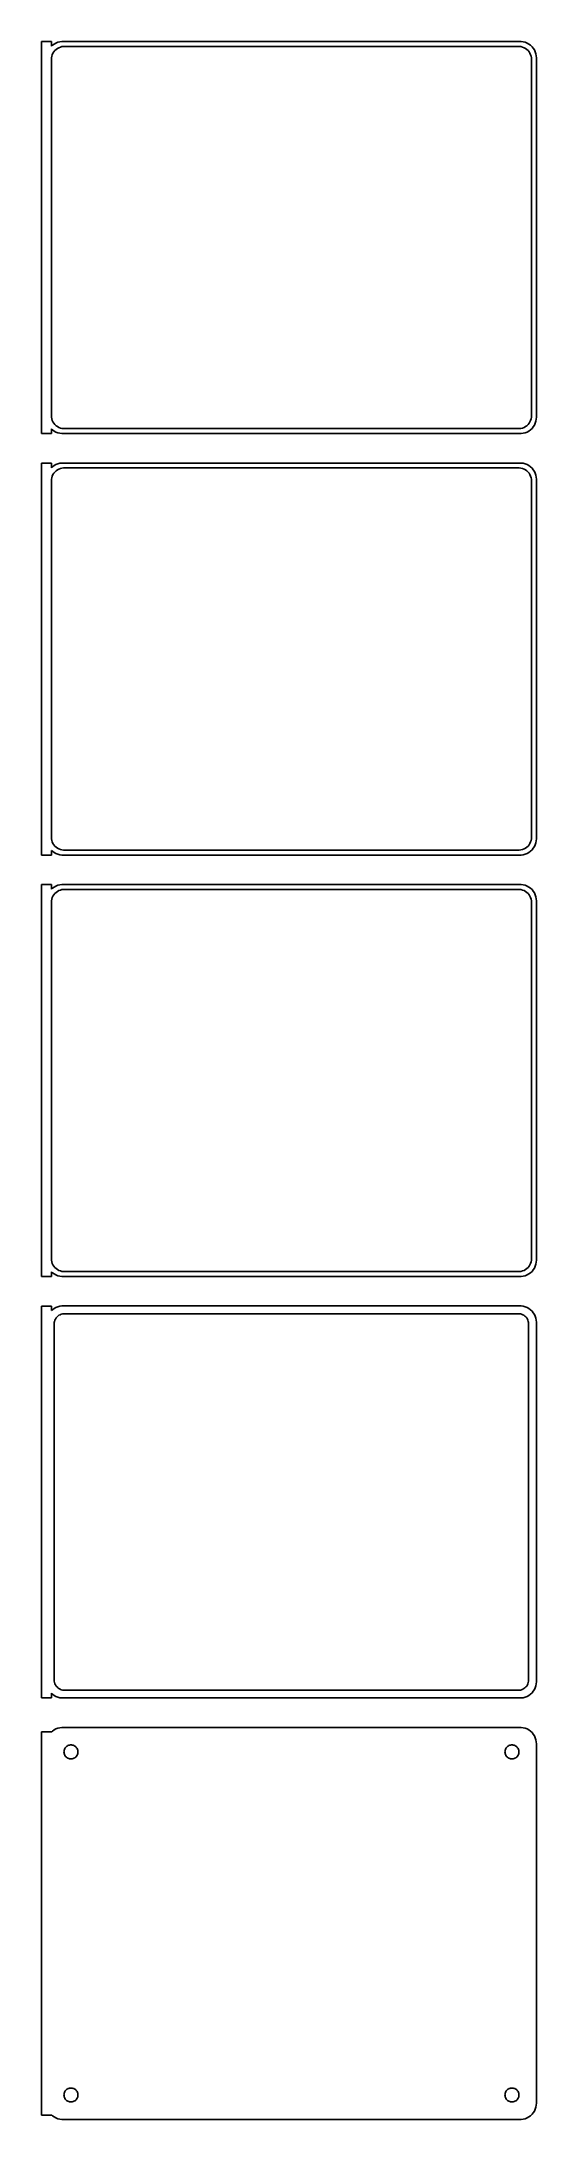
# Model space of a CAD drawing. Header units: metres. Extents: x -76 to 75, y 585 to 1221.
import ezdxf

# ---------------------------------------------------------------- set-up
doc = ezdxf.new("R2010")
doc.units = ezdxf.units.M

msp = doc.modelspace()

# ---------------------------------------------------------------- linework, layer by layer
for p, q in [((-73.5, 1220.99), (-76.5, 1220.99)), ((-76.5, 1220.99), (-76.5, 1101.01)), ((-73.5, 1219.56), (-73.5, 1220.99)), ((-73.1871, 1219.85), (-73.5, 1219.56)), ((-73.5, 1215.5), (-73.4685, 1216)), ((-73.5, 1106.5), (-73.5, 1215.5)), ((-73.4685, 1216), (-73.3743, 1216.49)), ((-73.3743, 1216.49), (-73.2191, 1216.97)), ((-73.2191, 1216.97), (-73.0052, 1217.43)), ((-72.6791, 1220.22), (-73.1871, 1219.85)), ((-73.0052, 1217.43), (-72.7361, 1217.85)), ((-72.7361, 1217.85), (-72.4159, 1218.24)), ((-72.1289, 1220.52), (-72.6791, 1220.22)), ((-72.4159, 1218.24), (-72.0497, 1218.58)), ((-71.5451, 1220.76), (-72.1289, 1220.52)), ((-72.0497, 1218.58), (-71.6433, 1218.88)), ((-71.6433, 1218.88), (-71.2031, 1219.12)), ((-70.9369, 1220.91), (-71.5451, 1220.76)), ((-71.2031, 1219.12), (-70.7361, 1219.3)), ((-70.3139, 1220.99), (-70.9369, 1220.91)), ((-70.7361, 1219.3), (-70.2495, 1219.43)), ((70.3139, 1220.99), (-70.3139, 1220.99)), ((-70.2495, 1219.43), (-69.7512, 1219.49)), ((-69.7512, 1219.49), (69.7512, 1219.49)), ((69.7512, 1219.49), (70.2495, 1219.43)), ((70.2495, 1219.43), (70.7361, 1219.3)), ((70.9369, 1220.91), (70.3139, 1220.99)), ((70.7361, 1219.3), (71.2031, 1219.12)), ((71.5451, 1220.76), (70.9369, 1220.91)), ((71.2031, 1219.12), (71.6433, 1218.88)), ((72.1289, 1220.52), (71.5451, 1220.76)), ((71.6433, 1218.88), (72.0497, 1218.58)), ((72.0497, 1218.58), (72.4159, 1218.24)), ((72.6791, 1220.22), (72.1289, 1220.52)), ((72.4159, 1218.24), (72.7361, 1217.85)), ((73.1871, 1219.85), (72.6791, 1220.22)), ((72.7361, 1217.85), (73.0052, 1217.43)), ((73.0052, 1217.43), (73.2191, 1216.97)), ((73.6448, 1219.42), (73.1871, 1219.85)), ((73.2191, 1216.97), (73.3743, 1216.49)), ((73.3743, 1216.49), (73.4685, 1216)), ((73.4685, 1216), (73.5, 1215.5)), ((73.5, 1215.5), (73.5, 1106.5)), ((74.0451, 1218.94), (73.6448, 1219.42)), ((74.3815, 1218.41), (74.0451, 1218.94)), ((74.6489, 1217.84), (74.3815, 1218.41)), ((74.8429, 1217.24), (74.6489, 1217.84)), ((74.9606, 1216.63), (74.8429, 1217.24)), ((75, 1216), (74.9606, 1216.63)), ((75, 1106), (75, 1216)), ((-76.5, 1101.01), (-73.5, 1101.01)), ((-73.4685, 1106), (-73.5, 1106.5)), ((-73.5, 1102.44), (-73.1871, 1102.15)), ((-73.5, 1101.01), (-73.5, 1102.44)), ((-73.3743, 1105.51), (-73.4685, 1106)), ((-73.2191, 1105.03), (-73.3743, 1105.51)), ((-73.0052, 1104.57), (-73.2191, 1105.03)), ((-73.1871, 1102.15), (-72.6791, 1101.78)), ((-72.7361, 1104.15), (-73.0052, 1104.57)), ((-72.4159, 1103.76), (-72.7361, 1104.15)), ((-72.6791, 1101.78), (-72.1289, 1101.48)), ((-72.0497, 1103.42), (-72.4159, 1103.76)), ((-72.1289, 1101.48), (-71.5451, 1101.24)), ((-71.6433, 1103.12), (-72.0497, 1103.42)), ((-71.2031, 1102.88), (-71.6433, 1103.12)), ((-71.5451, 1101.24), (-70.9369, 1101.09)), ((-70.7361, 1102.7), (-71.2031, 1102.88)), ((-70.9369, 1101.09), (-70.3139, 1101.01)), ((-70.2495, 1102.57), (-70.7361, 1102.7)), ((-70.3139, 1101.01), (70.3139, 1101.01)), ((-69.7512, 1102.51), (-70.2495, 1102.57)), ((69.7512, 1102.51), (-69.7512, 1102.51)), ((70.2495, 1102.57), (69.7512, 1102.51)), ((70.7361, 1102.7), (70.2495, 1102.57)), ((70.3139, 1101.01), (70.9369, 1101.09)), ((71.2031, 1102.88), (70.7361, 1102.7)), ((70.9369, 1101.09), (71.5451, 1101.24)), ((71.6433, 1103.12), (71.2031, 1102.88)), ((71.5451, 1101.24), (72.1289, 1101.48)), ((72.0497, 1103.42), (71.6433, 1103.12)), ((72.4159, 1103.76), (72.0497, 1103.42)), ((72.1289, 1101.48), (72.6791, 1101.78)), ((72.7361, 1104.15), (72.4159, 1103.76)), ((72.6791, 1101.78), (73.1871, 1102.15)), ((73.0052, 1104.57), (72.7361, 1104.15)), ((73.2191, 1105.03), (73.0052, 1104.57)), ((73.1871, 1102.15), (73.6448, 1102.58)), ((73.3743, 1105.51), (73.2191, 1105.03)), ((73.4685, 1106), (73.3743, 1105.51)), ((73.5, 1106.5), (73.4685, 1106)), ((73.6448, 1102.58), (74.0451, 1103.06)), ((74.0451, 1103.06), (74.3815, 1103.59)), ((74.3815, 1103.59), (74.6489, 1104.16)), ((74.6489, 1104.16), (74.8429, 1104.76)), ((74.8429, 1104.76), (74.9606, 1105.37)), ((74.9606, 1105.37), (75, 1106)), ((-73.5, 1091.99), (-76.5, 1091.99)), ((-76.5, 1091.99), (-76.5, 972.01)), ((-73.5, 1090.56), (-73.5, 1091.99)), ((-73.1871, 1090.85), (-73.5, 1090.56)), ((-73.3743, 1087.49), (-73.2191, 1087.97)), ((-73.2191, 1087.97), (-73.0052, 1088.43)), ((-72.6791, 1091.22), (-73.1871, 1090.85)), ((-73.0052, 1088.43), (-72.7361, 1088.85)), ((-72.7361, 1088.85), (-72.4159, 1089.24)), ((-72.1289, 1091.52), (-72.6791, 1091.22)), ((-72.4159, 1089.24), (-72.0497, 1089.58)), ((-71.5451, 1091.76), (-72.1289, 1091.52)), ((-72.0497, 1089.58), (-71.6433, 1089.88)), ((-71.6433, 1089.88), (-71.2031, 1090.12)), ((-70.9369, 1091.91), (-71.5451, 1091.76)), ((-71.2031, 1090.12), (-70.7361, 1090.3)), ((-70.3139, 1091.99), (-70.9369, 1091.91)), ((-70.7361, 1090.3), (-70.2495, 1090.43)), ((70.3139, 1091.99), (-70.3139, 1091.99)), ((-70.2495, 1090.43), (-69.7512, 1090.49)), ((-69.7512, 1090.49), (69.7512, 1090.49)), ((69.7512, 1090.49), (70.2495, 1090.43)), ((70.2495, 1090.43), (70.7361, 1090.3)), ((70.9369, 1091.91), (70.3139, 1091.99)), ((70.7361, 1090.3), (71.2031, 1090.12)), ((71.5451, 1091.76), (70.9369, 1091.91)), ((71.2031, 1090.12), (71.6433, 1089.88)), ((72.1289, 1091.52), (71.5451, 1091.76)), ((71.6433, 1089.88), (72.0497, 1089.58)), ((72.0497, 1089.58), (72.4159, 1089.24)), ((72.6791, 1091.22), (72.1289, 1091.52)), ((72.4159, 1089.24), (72.7361, 1088.85)), ((73.1871, 1090.85), (72.6791, 1091.22)), ((72.7361, 1088.85), (73.0052, 1088.43)), ((73.0052, 1088.43), (73.2191, 1087.97)), ((73.6448, 1090.42), (73.1871, 1090.85)), ((73.2191, 1087.97), (73.3743, 1087.49)), ((74.0451, 1089.94), (73.6448, 1090.42)), ((74.3815, 1089.41), (74.0451, 1089.94)), ((74.6489, 1088.84), (74.3815, 1089.41)), ((74.8429, 1088.24), (74.6489, 1088.84)), ((74.9606, 1087.63), (74.8429, 1088.24)), ((75, 1087), (74.9606, 1087.63)), ((-73.5, 1086.5), (-73.4685, 1087)), ((-73.5, 977.5), (-73.5, 1086.5)), ((-73.4685, 1087), (-73.3743, 1087.49)), ((73.3743, 1087.49), (73.4685, 1087)), ((73.4685, 1087), (73.5, 1086.5)), ((73.5, 1086.5), (73.5, 977.5)), ((75, 977), (75, 1087)), ((-73.4685, 976.999), (-73.5, 977.5)), ((-73.5, 973.441), (-73.1871, 973.147)), ((-73.5, 972.01), (-73.5, 973.441)), ((-73.3743, 976.505), (-73.4685, 976.999)), ((-73.2191, 976.028), (-73.3743, 976.505)), ((-73.0052, 975.573), (-73.2191, 976.028)), ((-73.1871, 973.147), (-72.6791, 972.778)), ((-72.7361, 975.149), (-73.0052, 975.573)), ((-72.4159, 974.762), (-72.7361, 975.149)), ((-72.0497, 974.418), (-72.4159, 974.762)), ((-71.6433, 974.123), (-72.0497, 974.418)), ((-71.2031, 973.881), (-71.6433, 974.123)), ((-70.7361, 973.696), (-71.2031, 973.881)), ((-70.2495, 973.571), (-70.7361, 973.696)), ((-69.7512, 973.508), (-70.2495, 973.571)), ((69.7512, 973.508), (-69.7512, 973.508)), ((70.2495, 973.571), (69.7512, 973.508)), ((70.7361, 973.696), (70.2495, 973.571)), ((71.2031, 973.881), (70.7361, 973.696)), ((71.6433, 974.123), (71.2031, 973.881)), ((72.0497, 974.418), (71.6433, 974.123)), ((72.4159, 974.762), (72.0497, 974.418)), ((72.7361, 975.149), (72.4159, 974.762)), ((72.6791, 972.778), (73.1871, 973.147)), ((73.0052, 975.573), (72.7361, 975.149)), ((73.2191, 976.028), (73.0052, 975.573)), ((73.1871, 973.147), (73.6448, 973.577)), ((73.3743, 976.505), (73.2191, 976.028)), ((73.4685, 976.999), (73.3743, 976.505)), ((73.5, 977.5), (73.4685, 976.999)), ((73.6448, 973.577), (74.0451, 974.061)), ((74.0451, 974.061), (74.3815, 974.591)), ((74.3815, 974.591), (74.6489, 975.159)), ((74.6489, 975.159), (74.8429, 975.757)), ((74.8429, 975.757), (74.9606, 976.373)), ((74.9606, 976.373), (75, 977)), ((-76.5, 972.01), (-73.5, 972.01)), ((-72.6791, 972.778), (-72.1289, 972.476)), ((-72.1289, 972.476), (-71.5451, 972.245)), ((-71.5451, 972.245), (-70.9369, 972.089)), ((-70.9369, 972.089), (-70.3139, 972.01)), ((-70.3139, 972.01), (70.3139, 972.01)), ((70.3139, 972.01), (70.9369, 972.089)), ((70.9369, 972.089), (71.5451, 972.245)), ((71.5451, 972.245), (72.1289, 972.476)), ((72.1289, 972.476), (72.6791, 972.778)), ((-73.5, 962.99), (-76.5, 962.99)), ((-76.5, 962.99), (-76.5, 843.01)), ((-73.5, 961.559), (-73.5, 962.99)), ((-73.1871, 961.853), (-73.5, 961.559)), ((-72.6791, 962.222), (-73.1871, 961.853)), ((-72.1289, 962.524), (-72.6791, 962.222)), ((-72.4159, 960.238), (-72.0497, 960.582)), ((-71.5451, 962.755), (-72.1289, 962.524)), ((-72.0497, 960.582), (-71.6433, 960.877)), ((-71.6433, 960.877), (-71.2031, 961.119)), ((-70.9369, 962.911), (-71.5451, 962.755)), ((-71.2031, 961.119), (-70.7361, 961.304)), ((-70.3139, 962.99), (-70.9369, 962.911)), ((-70.7361, 961.304), (-70.2495, 961.429)), ((70.3139, 962.99), (-70.3139, 962.99)), ((-70.2495, 961.429), (-69.7512, 961.492)), ((-69.7512, 961.492), (69.7512, 961.492)), ((69.7512, 961.492), (70.2495, 961.429)), ((70.2495, 961.429), (70.7361, 961.304)), ((70.9369, 962.911), (70.3139, 962.99)), ((70.7361, 961.304), (71.2031, 961.119)), ((71.5451, 962.755), (70.9369, 962.911)), ((71.2031, 961.119), (71.6433, 960.877)), ((72.1289, 962.524), (71.5451, 962.755)), ((71.6433, 960.877), (72.0497, 960.582)), ((72.0497, 960.582), (72.4159, 960.238)), ((72.6791, 962.222), (72.1289, 962.524)), ((73.1871, 961.853), (72.6791, 962.222)), ((73.6448, 961.423), (73.1871, 961.853)), ((74.0451, 960.939), (73.6448, 961.423)), ((74.3815, 960.409), (74.0451, 960.939)), ((74.6489, 959.841), (74.3815, 960.409)), ((-73.5, 957.5), (-73.4685, 958.001)), ((-73.5, 848.5), (-73.5, 957.5)), ((-73.4685, 958.001), (-73.3743, 958.495)), ((-73.3743, 958.495), (-73.2191, 958.972)), ((-73.2191, 958.972), (-73.0052, 959.427)), ((-73.0052, 959.427), (-72.7361, 959.851)), ((-72.7361, 959.851), (-72.4159, 960.238)), ((72.4159, 960.238), (72.7361, 959.851)), ((72.7361, 959.851), (73.0052, 959.427)), ((73.0052, 959.427), (73.2191, 958.972)), ((73.2191, 958.972), (73.3743, 958.495)), ((73.3743, 958.495), (73.4685, 958.001)), ((73.4685, 958.001), (73.5, 957.5)), ((73.5, 957.5), (73.5, 848.5)), ((74.8429, 959.243), (74.6489, 959.841)), ((74.9606, 958.627), (74.8429, 959.243)), ((75, 958), (74.9606, 958.627)), ((75, 848), (75, 958)), ((-73.4685, 847.999), (-73.5, 848.5)), ((-73.3743, 847.505), (-73.4685, 847.999)), ((-73.2191, 847.028), (-73.3743, 847.505)), ((-73.0052, 846.573), (-73.2191, 847.028)), ((-72.7361, 846.149), (-73.0052, 846.573)), ((-72.4159, 845.762), (-72.7361, 846.149)), ((72.7361, 846.149), (72.4159, 845.762)), ((73.0052, 846.573), (72.7361, 846.149)), ((73.2191, 847.028), (73.0052, 846.573)), ((73.3743, 847.505), (73.2191, 847.028)), ((73.4685, 847.999), (73.3743, 847.505)), ((73.5, 848.5), (73.4685, 847.999)), ((74.3815, 845.591), (74.6489, 846.159)), ((74.6489, 846.159), (74.8429, 846.757)), ((74.8429, 846.757), (74.9606, 847.373)), ((74.9606, 847.373), (75, 848)), ((-76.5, 843.01), (-73.5, 843.01)), ((-73.5, 844.441), (-73.1871, 844.147)), ((-73.5, 843.01), (-73.5, 844.441)), ((-73.1871, 844.147), (-72.6791, 843.778)), ((-72.6791, 843.778), (-72.1289, 843.476)), ((-72.0497, 845.418), (-72.4159, 845.762)), ((-72.1289, 843.476), (-71.5451, 843.245)), ((-71.6433, 845.123), (-72.0497, 845.418)), ((-71.2031, 844.881), (-71.6433, 845.123)), ((-71.5451, 843.245), (-70.9369, 843.089)), ((-70.7361, 844.696), (-71.2031, 844.881)), ((-70.9369, 843.089), (-70.3139, 843.01)), ((-70.2495, 844.571), (-70.7361, 844.696)), ((-70.3139, 843.01), (70.3139, 843.01)), ((-69.7512, 844.508), (-70.2495, 844.571)), ((69.7512, 844.508), (-69.7512, 844.508)), ((70.2495, 844.571), (69.7512, 844.508)), ((70.7361, 844.696), (70.2495, 844.571)), ((70.3139, 843.01), (70.9369, 843.089)), ((71.2031, 844.881), (70.7361, 844.696)), ((70.9369, 843.089), (71.5451, 843.245)), ((71.6433, 845.123), (71.2031, 844.881)), ((71.5451, 843.245), (72.1289, 843.476)), ((72.0497, 845.418), (71.6433, 845.123)), ((72.4159, 845.762), (72.0497, 845.418)), ((72.1289, 843.476), (72.6791, 843.778)), ((72.6791, 843.778), (73.1871, 844.147)), ((73.1871, 844.147), (73.6448, 844.577)), ((73.6448, 844.577), (74.0451, 845.061)), ((74.0451, 845.061), (74.3815, 845.591)), ((-73.5, 833.979), (-76.5, 833.979)), ((-76.5, 833.979), (-76.5, 714.021)), ((-73.5, 832.559), (-73.5, 833.979)), ((-72.6791, 833.222), (-73.1871, 832.853)), ((-72.1289, 833.524), (-72.6791, 833.222)), ((-71.5451, 833.755), (-72.1289, 833.524)), ((-70.9369, 833.911), (-71.5451, 833.755)), ((-70.3139, 833.99), (-70.9369, 833.911)), ((70.3139, 833.99), (-70.3139, 833.99)), ((70.9369, 833.911), (70.3139, 833.99)), ((71.5451, 833.755), (70.9369, 833.911)), ((72.1289, 833.524), (71.5451, 833.755)), ((72.6791, 833.222), (72.1289, 833.524)), ((73.1871, 832.853), (72.6791, 833.222)), ((-73.1871, 832.853), (-73.5, 832.559)), ((-72.6129, 828.5), (-72.5884, 828.89)), ((-72.6129, 719.5), (-72.6129, 828.5)), ((-72.5884, 828.89), (-72.5151, 829.274)), ((-72.5151, 829.274), (-72.3943, 829.646)), ((-72.3943, 829.646), (-72.2279, 830)), ((-72.2279, 830), (-72.0184, 830.33)), ((-72.0184, 830.33), (-71.7692, 830.631)), ((-71.7692, 830.631), (-71.4843, 830.899)), ((-71.4843, 830.899), (-71.168, 831.128)), ((-71.168, 831.128), (-70.8254, 831.317)), ((-70.8254, 831.317), (-70.4619, 831.461)), ((-70.4619, 831.461), (-70.0833, 831.558)), ((-70.0833, 831.558), (-69.6955, 831.607)), ((-69.6955, 831.607), (69.6955, 831.607)), ((69.6955, 831.607), (70.0833, 831.558)), ((70.0833, 831.558), (70.4619, 831.461)), ((70.4619, 831.461), (70.8254, 831.317)), ((70.8254, 831.317), (71.168, 831.128)), ((71.168, 831.128), (71.4843, 830.899)), ((71.4843, 830.899), (71.7692, 830.631)), ((71.7692, 830.631), (72.0184, 830.33)), ((72.0184, 830.33), (72.2279, 830)), ((72.2279, 830), (72.3943, 829.646)), ((72.3943, 829.646), (72.5151, 829.274)), ((72.5151, 829.274), (72.5884, 828.89)), ((72.5884, 828.89), (72.6129, 828.5)), ((72.6129, 828.5), (72.6129, 719.5)), ((73.6448, 832.423), (73.1871, 832.853)), ((74.0451, 831.939), (73.6448, 832.423)), ((74.3815, 831.409), (74.0451, 831.939)), ((74.6489, 830.841), (74.3815, 831.409)), ((74.8429, 830.243), (74.6489, 830.841)), ((74.9606, 829.627), (74.8429, 830.243)), ((75, 829), (74.9606, 829.627)), ((75, 719), (75, 829)), ((-72.5884, 719.11), (-72.6129, 719.5)), ((-72.5151, 718.726), (-72.5884, 719.11)), ((-72.3943, 718.354), (-72.5151, 718.726)), ((72.5151, 718.726), (72.3943, 718.354)), ((72.5884, 719.11), (72.5151, 718.726)), ((72.6129, 719.5), (72.5884, 719.11)), ((74.9606, 718.373), (75, 719)), ((-76.5, 714.021), (-73.5, 714.021)), ((-73.5, 714.021), (-73.5, 715.441)), ((-73.5, 715.441), (-73.1871, 715.147)), ((-73.1871, 715.147), (-72.6791, 714.778)), ((-72.6791, 714.778), (-72.1289, 714.476)), ((-72.2279, 718), (-72.3943, 718.354)), ((-72.0184, 717.67), (-72.2279, 718)), ((-72.1289, 714.476), (-71.5451, 714.245)), ((-71.7692, 717.369), (-72.0184, 717.67)), ((-71.4843, 717.101), (-71.7692, 717.369)), ((-71.5451, 714.245), (-70.9369, 714.089)), ((-71.168, 716.872), (-71.4843, 717.101)), ((-70.8254, 716.683), (-71.168, 716.872)), ((-70.9369, 714.089), (-70.3139, 714.01)), ((-70.4619, 716.539), (-70.8254, 716.683)), ((-70.0833, 716.442), (-70.4619, 716.539)), ((-70.3139, 714.01), (70.3139, 714.01)), ((-69.6955, 716.393), (-70.0833, 716.442)), ((69.6955, 716.393), (-69.6955, 716.393)), ((70.0833, 716.442), (69.6955, 716.393)), ((70.4619, 716.539), (70.0833, 716.442)), ((70.3139, 714.01), (70.9369, 714.089)), ((70.8254, 716.683), (70.4619, 716.539)), ((71.168, 716.872), (70.8254, 716.683)), ((70.9369, 714.089), (71.5451, 714.245)), ((71.4843, 717.101), (71.168, 716.872)), ((71.7692, 717.369), (71.4843, 717.101)), ((71.5451, 714.245), (72.1289, 714.476)), ((72.0184, 717.67), (71.7692, 717.369)), ((72.2279, 718), (72.0184, 717.67)), ((72.1289, 714.476), (72.6791, 714.778)), ((72.3943, 718.354), (72.2279, 718)), ((72.6791, 714.778), (73.1871, 715.147)), ((73.1871, 715.147), (73.6448, 715.577)), ((73.6448, 715.577), (74.0451, 716.061)), ((74.0451, 716.061), (74.3815, 716.591)), ((74.3815, 716.591), (74.6489, 717.159)), ((74.6489, 717.159), (74.8429, 717.757)), ((74.8429, 717.757), (74.9606, 718.373)), ((-73.5, 703.653), (-76.5, 703.653)), ((-76.5, 703.653), (-76.5, 586.347)), ((-73.1871, 703.853), (-73.5, 703.559)), ((-73.5, 703.559), (-73.5, 703.653)), ((-72.6791, 704.222), (-73.1871, 703.853)), ((-72.1289, 704.524), (-72.6791, 704.222)), ((-71.5451, 704.755), (-72.1289, 704.524)), ((-70.9369, 704.911), (-71.5451, 704.755)), ((-70.3139, 704.99), (-70.9369, 704.911)), ((70.3139, 704.99), (-70.3139, 704.99)), ((-68.1598, 699.531), (-67.9001, 699.597)), ((-67.9001, 699.597), (-67.6341, 699.631)), ((-67.6341, 699.631), (-67.3659, 699.631)), ((-67.3659, 699.631), (-67.0999, 699.597)), ((-67.0999, 699.597), (-66.8401, 699.531)), ((66.8401, 699.531), (67.0999, 699.597)), ((67.0999, 699.597), (67.3659, 699.631)), ((67.3659, 699.631), (67.6341, 699.631)), ((67.6341, 699.631), (67.9001, 699.597)), ((67.9001, 699.597), (68.1598, 699.531)), ((70.9369, 704.911), (70.3139, 704.99)), ((71.5451, 704.755), (70.9369, 704.911)), ((72.1289, 704.524), (71.5451, 704.755)), ((72.6791, 704.222), (72.1289, 704.524)), ((73.1871, 703.853), (72.6791, 704.222)), ((73.6448, 703.423), (73.1871, 703.853)), ((74.0451, 702.939), (73.6448, 703.423)), ((74.3815, 702.409), (74.0451, 702.939)), ((74.6489, 701.841), (74.3815, 702.409)), ((74.8429, 701.243), (74.6489, 701.841)), ((74.9606, 700.627), (74.8429, 701.243)), ((75, 700), (74.9606, 700.627)), ((75, 590), (75, 700)), ((-69.6353, 697.5), (-69.6185, 697.768)), ((-69.6185, 697.232), (-69.6353, 697.5)), ((-69.6185, 697.768), (-69.5682, 698.031)), ((-69.5682, 696.969), (-69.6185, 697.232)), ((-69.5682, 698.031), (-69.4853, 698.286)), ((-69.4853, 696.714), (-69.5682, 696.969)), ((-69.4853, 698.286), (-69.3712, 698.529)), ((-69.3712, 696.471), (-69.4853, 696.714)), ((-69.3712, 698.529), (-69.2275, 698.755)), ((-69.2275, 696.245), (-69.3712, 696.471)), ((-69.2275, 698.755), (-69.0566, 698.962)), ((-69.0566, 696.038), (-69.2275, 696.245)), ((-69.0566, 698.962), (-68.8611, 699.145)), ((-68.8611, 695.855), (-69.0566, 696.038)), ((-68.8611, 699.145), (-68.6441, 699.303)), ((-68.6441, 695.697), (-68.8611, 695.855)), ((-68.6441, 699.303), (-68.4092, 699.432)), ((-68.4092, 695.568), (-68.6441, 695.697)), ((-68.4092, 699.432), (-68.1598, 699.531)), ((-68.1598, 695.469), (-68.4092, 695.568)), ((-67.9001, 695.403), (-68.1598, 695.469)), ((-67.6341, 695.369), (-67.9001, 695.403)), ((-67.3659, 695.369), (-67.6341, 695.369)), ((-67.0999, 695.403), (-67.3659, 695.369)), ((-66.8401, 695.469), (-67.0999, 695.403)), ((-66.8401, 699.531), (-66.5908, 699.432)), ((-66.5908, 695.568), (-66.8401, 695.469)), ((-66.5908, 699.432), (-66.3559, 699.303)), ((-66.3559, 695.697), (-66.5908, 695.568)), ((-66.3559, 699.303), (-66.1389, 699.145)), ((-66.1389, 695.855), (-66.3559, 695.697)), ((-66.1389, 699.145), (-65.9434, 698.962)), ((-65.9434, 696.038), (-66.1389, 695.855)), ((-65.9434, 698.962), (-65.7725, 698.755)), ((-65.7725, 696.245), (-65.9434, 696.038)), ((-65.7725, 698.755), (-65.6288, 698.529)), ((-65.6288, 696.471), (-65.7725, 696.245)), ((-65.6288, 698.529), (-65.5146, 698.286)), ((-65.5146, 696.714), (-65.6288, 696.471)), ((-65.5146, 698.286), (-65.4318, 698.031)), ((-65.4318, 696.969), (-65.5146, 696.714)), ((-65.4318, 698.031), (-65.3815, 697.768)), ((-65.3815, 697.232), (-65.4318, 696.969)), ((-65.3815, 697.768), (-65.3647, 697.5)), ((-65.3647, 697.5), (-65.3815, 697.232)), ((65.3647, 697.5), (65.3815, 697.768)), ((65.3815, 697.232), (65.3647, 697.5)), ((65.3815, 697.768), (65.4318, 698.031)), ((65.4318, 696.969), (65.3815, 697.232)), ((65.4318, 698.031), (65.5146, 698.286)), ((65.5146, 696.714), (65.4318, 696.969)), ((65.5146, 698.286), (65.6288, 698.529)), ((65.6288, 696.471), (65.5146, 696.714)), ((65.6288, 698.529), (65.7725, 698.755)), ((65.7725, 696.245), (65.6288, 696.471)), ((65.7725, 698.755), (65.9434, 698.962)), ((65.9434, 696.038), (65.7725, 696.245)), ((65.9434, 698.962), (66.1389, 699.145)), ((66.1389, 695.855), (65.9434, 696.038)), ((66.1389, 699.145), (66.3559, 699.303)), ((66.3559, 695.697), (66.1389, 695.855)), ((66.3559, 699.303), (66.5908, 699.432)), ((66.5908, 695.568), (66.3559, 695.697)), ((66.5908, 699.432), (66.8401, 699.531)), ((66.8401, 695.469), (66.5908, 695.568)), ((67.0999, 695.403), (66.8401, 695.469)), ((67.3659, 695.369), (67.0999, 695.403)), ((67.6341, 695.369), (67.3659, 695.369)), ((67.9001, 695.403), (67.6341, 695.369)), ((68.1598, 695.469), (67.9001, 695.403)), ((68.1598, 699.531), (68.4092, 699.432)), ((68.4092, 695.568), (68.1598, 695.469)), ((68.4092, 699.432), (68.6441, 699.303)), ((68.6441, 695.697), (68.4092, 695.568)), ((68.6441, 699.303), (68.8611, 699.145)), ((68.8611, 695.855), (68.6441, 695.697)), ((68.8611, 699.145), (69.0566, 698.962)), ((69.0566, 696.038), (68.8611, 695.855)), ((69.0566, 698.962), (69.2275, 698.755)), ((69.2275, 696.245), (69.0566, 696.038)), ((69.2275, 698.755), (69.3712, 698.529)), ((69.3712, 696.471), (69.2275, 696.245)), ((69.3712, 698.529), (69.4853, 698.286)), ((69.4853, 696.714), (69.3712, 696.471)), ((69.4853, 698.286), (69.5682, 698.031)), ((69.5682, 696.969), (69.4853, 696.714)), ((69.5682, 698.031), (69.6185, 697.768)), ((69.6185, 697.232), (69.5682, 696.969)), ((69.6185, 697.768), (69.6353, 697.5)), ((69.6353, 697.5), (69.6185, 697.232)), ((-69.6353, 592.5), (-69.6185, 592.768)), ((-69.6185, 592.232), (-69.6353, 592.5)), ((-69.6185, 592.768), (-69.5682, 593.031)), ((-69.5682, 591.969), (-69.6185, 592.232)), ((-69.5682, 593.031), (-69.4853, 593.286)), ((-69.4853, 591.714), (-69.5682, 591.969)), ((-69.4853, 593.286), (-69.3712, 593.529)), ((-69.3712, 591.471), (-69.4853, 591.714)), ((-69.3712, 593.529), (-69.2275, 593.755)), ((-69.2275, 591.245), (-69.3712, 591.471)), ((-69.2275, 593.755), (-69.0566, 593.962)), ((-69.0566, 593.962), (-68.8611, 594.145)), ((-68.8611, 594.145), (-68.6441, 594.303)), ((-68.6441, 594.303), (-68.4092, 594.432)), ((-68.4092, 594.432), (-68.1598, 594.531)), ((-68.1598, 594.531), (-67.9001, 594.597)), ((-67.9001, 594.597), (-67.6341, 594.631)), ((-67.6341, 594.631), (-67.3659, 594.631)), ((-67.3659, 594.631), (-67.0999, 594.597)), ((-67.0999, 594.597), (-66.8401, 594.531)), ((-66.8401, 594.531), (-66.5908, 594.432)), ((-66.5908, 594.432), (-66.3559, 594.303)), ((-66.3559, 594.303), (-66.1389, 594.145)), ((-66.1389, 594.145), (-65.9434, 593.962)), ((-65.9434, 593.962), (-65.7725, 593.755)), ((-65.7725, 593.755), (-65.6288, 593.529)), ((-65.6288, 591.471), (-65.7725, 591.245)), ((-65.6288, 593.529), (-65.5146, 593.286)), ((-65.5146, 591.714), (-65.6288, 591.471)), ((-65.5146, 593.286), (-65.4318, 593.031)), ((-65.4318, 591.969), (-65.5146, 591.714)), ((-65.4318, 593.031), (-65.3815, 592.768)), ((-65.3815, 592.232), (-65.4318, 591.969)), ((-65.3815, 592.768), (-65.3647, 592.5)), ((-65.3647, 592.5), (-65.3815, 592.232)), ((65.3647, 592.5), (65.3815, 592.768)), ((65.3815, 592.232), (65.3647, 592.5)), ((65.3815, 592.768), (65.4318, 593.031)), ((65.4318, 591.969), (65.3815, 592.232)), ((65.4318, 593.031), (65.5146, 593.286)), ((65.5146, 591.714), (65.4318, 591.969)), ((65.5146, 593.286), (65.6288, 593.529)), ((65.6288, 591.471), (65.5146, 591.714)), ((65.6288, 593.529), (65.7725, 593.755)), ((65.7725, 591.245), (65.6288, 591.471)), ((65.7725, 593.755), (65.9434, 593.962)), ((65.9434, 593.962), (66.1389, 594.145)), ((66.1389, 594.145), (66.3559, 594.303)), ((66.3559, 594.303), (66.5908, 594.432)), ((66.5908, 594.432), (66.8401, 594.531)), ((66.8401, 594.531), (67.0999, 594.597)), ((67.0999, 594.597), (67.3659, 594.631)), ((67.3659, 594.631), (67.6341, 594.631)), ((67.6341, 594.631), (67.9001, 594.597)), ((67.9001, 594.597), (68.1598, 594.531)), ((68.1598, 594.531), (68.4092, 594.432)), ((68.4092, 594.432), (68.6441, 594.303)), ((68.6441, 594.303), (68.8611, 594.145)), ((68.8611, 594.145), (69.0566, 593.962)), ((69.0566, 593.962), (69.2275, 593.755)), ((69.2275, 593.755), (69.3712, 593.529)), ((69.3712, 591.471), (69.2275, 591.245)), ((69.3712, 593.529), (69.4853, 593.286)), ((69.4853, 591.714), (69.3712, 591.471)), ((69.4853, 593.286), (69.5682, 593.031)), ((69.5682, 591.969), (69.4853, 591.714)), ((69.5682, 593.031), (69.6185, 592.768)), ((69.6185, 592.232), (69.5682, 591.969)), ((69.6185, 592.768), (69.6353, 592.5)), ((69.6353, 592.5), (69.6185, 592.232)), ((-76.5, 586.347), (-73.5, 586.347)), ((-73.5, 586.347), (-73.5, 586.441)), ((-73.5, 586.441), (-73.1871, 586.147)), ((-73.1871, 586.147), (-72.6791, 585.778)), ((-72.6791, 585.778), (-72.1289, 585.476)), ((-72.1289, 585.476), (-71.5451, 585.245)), ((-71.5451, 585.245), (-70.9369, 585.089)), ((-69.0566, 591.038), (-69.2275, 591.245)), ((-68.8611, 590.855), (-69.0566, 591.038)), ((-68.6441, 590.697), (-68.8611, 590.855)), ((-68.4092, 590.568), (-68.6441, 590.697)), ((-68.1598, 590.469), (-68.4092, 590.568)), ((-67.9001, 590.403), (-68.1598, 590.469)), ((-67.6341, 590.369), (-67.9001, 590.403)), ((-67.3659, 590.369), (-67.6341, 590.369)), ((-67.0999, 590.403), (-67.3659, 590.369)), ((-66.8401, 590.469), (-67.0999, 590.403)), ((-66.5908, 590.568), (-66.8401, 590.469)), ((-66.3559, 590.697), (-66.5908, 590.568)), ((-66.1389, 590.855), (-66.3559, 590.697)), ((-65.9434, 591.038), (-66.1389, 590.855)), ((-65.7725, 591.245), (-65.9434, 591.038)), ((65.9434, 591.038), (65.7725, 591.245)), ((66.1389, 590.855), (65.9434, 591.038)), ((66.3559, 590.697), (66.1389, 590.855)), ((66.5908, 590.568), (66.3559, 590.697)), ((66.8401, 590.469), (66.5908, 590.568)), ((67.0999, 590.403), (66.8401, 590.469)), ((67.3659, 590.369), (67.0999, 590.403)), ((67.6341, 590.369), (67.3659, 590.369)), ((67.9001, 590.403), (67.6341, 590.369)), ((68.1598, 590.469), (67.9001, 590.403)), ((68.4092, 590.568), (68.1598, 590.469)), ((68.6441, 590.697), (68.4092, 590.568)), ((68.8611, 590.855), (68.6441, 590.697)), ((69.0566, 591.038), (68.8611, 590.855)), ((69.2275, 591.245), (69.0566, 591.038)), ((70.9369, 585.089), (71.5451, 585.245)), ((71.5451, 585.245), (72.1289, 585.476)), ((72.1289, 585.476), (72.6791, 585.778)), ((72.6791, 585.778), (73.1871, 586.147)), ((73.1871, 586.147), (73.6448, 586.577)), ((73.6448, 586.577), (74.0451, 587.061)), ((74.0451, 587.061), (74.3815, 587.591)), ((74.3815, 587.591), (74.6489, 588.159)), ((74.6489, 588.159), (74.8429, 588.757)), ((74.8429, 588.757), (74.9606, 589.373)), ((74.9606, 589.373), (75, 590)), ((-70.9369, 585.089), (-70.3139, 585.01)), ((-70.3139, 585.01), (70.3139, 585.01)), ((70.3139, 585.01), (70.9369, 585.089))]:
    msp.add_line(p, q)

doc.saveas('drawing.dxf')
